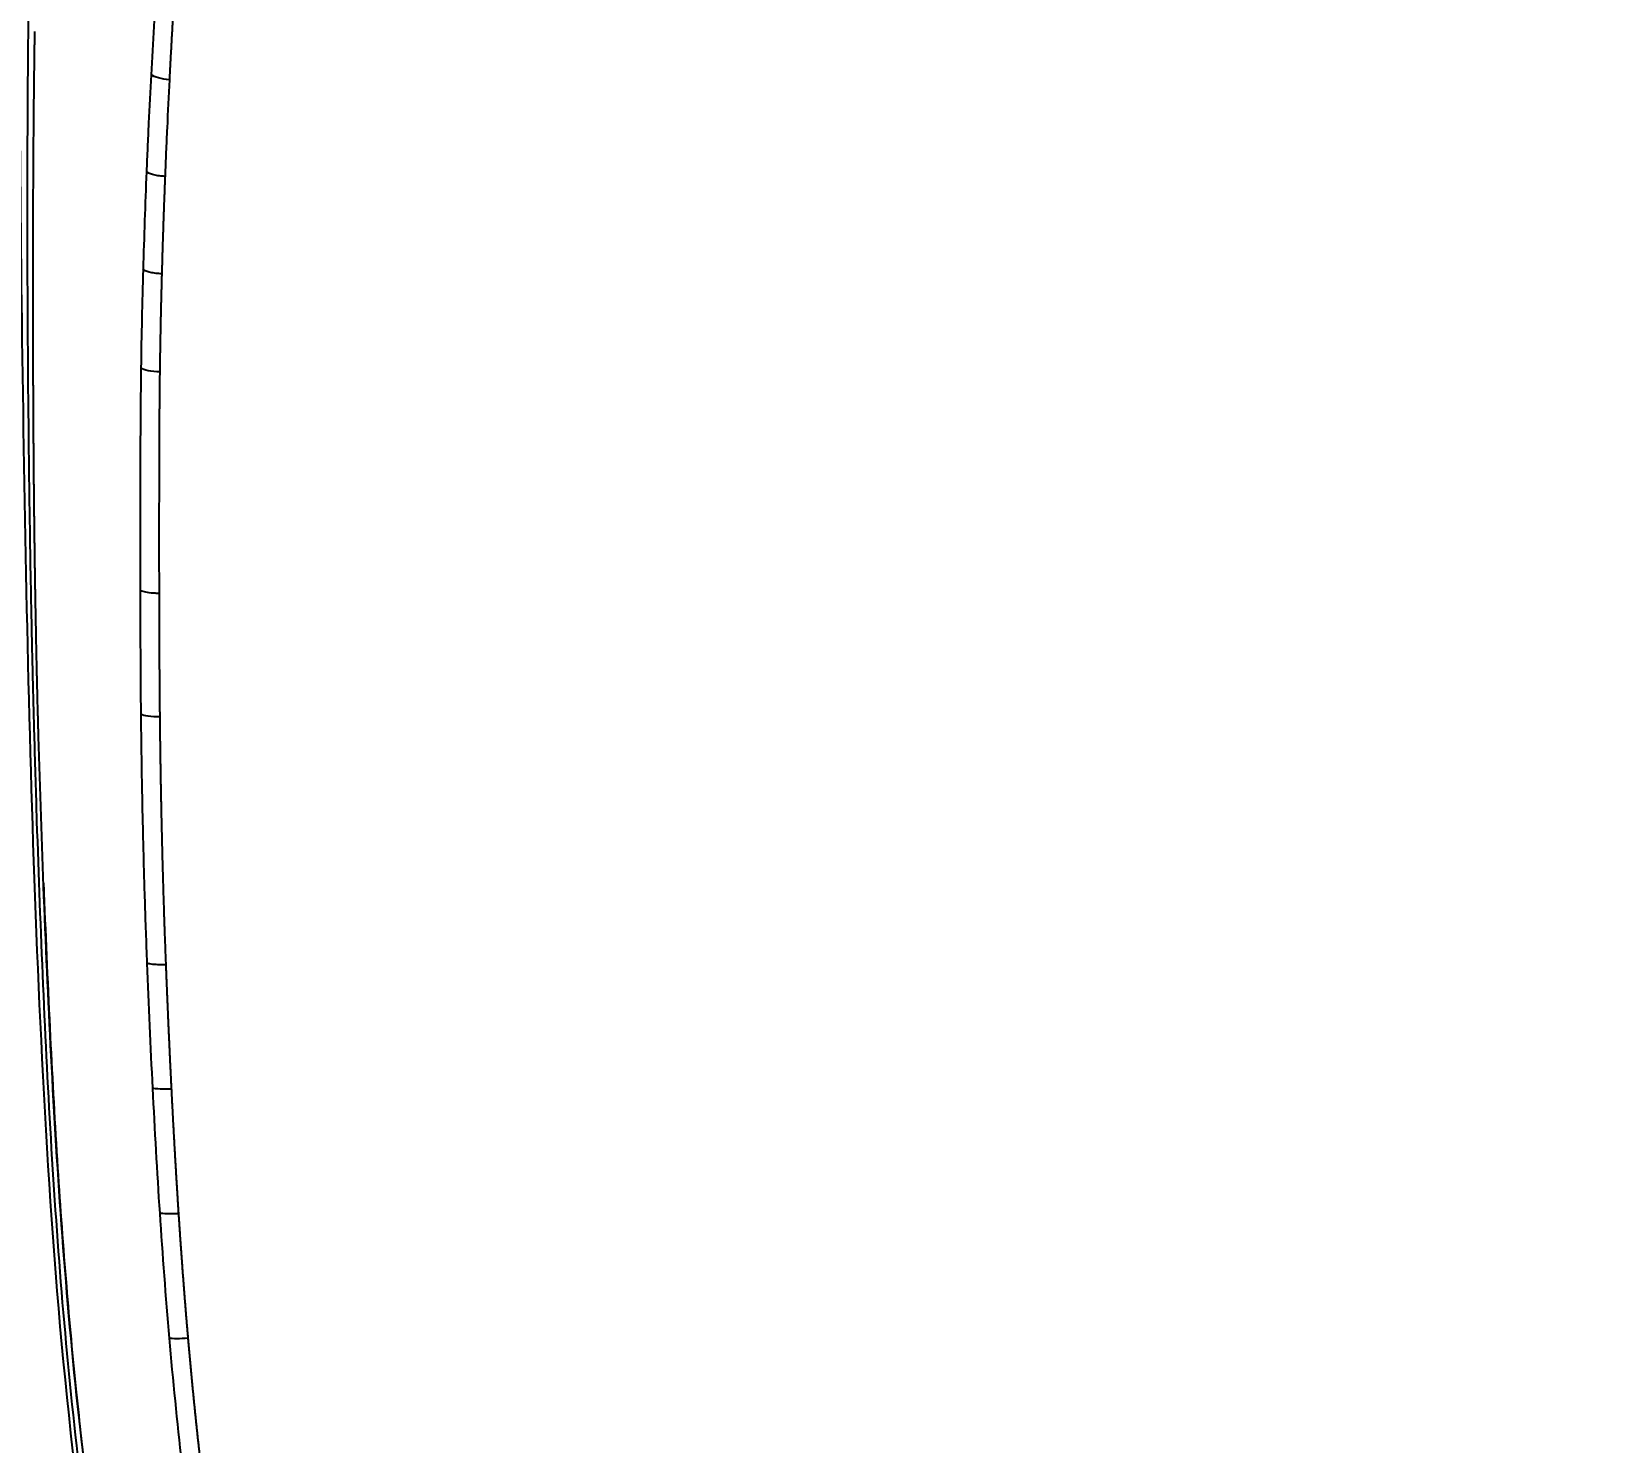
# Model space of a CAD drawing. Header units: millimetres. Extents: x 0 to 2520, y 0 to 1796.
# Drawn here: x 841.2 to 989.5, y 963.2 to 1096.3 of the extents above; entities that cross this region are included whole.
import ezdxf

# ---------------------------------------------------------------- set-up
doc = ezdxf.new("R2010")
doc.units = ezdxf.units.MM
doc.header["$LTSCALE"] = 50
doc.styles.add('style1', font='gbeitc.shx')
doc.styles.add('유형1', font='gbeitc.shx', dxfattribs={"height": 8})
doc.dimstyles.new('ISO-25', dxfattribs={"dimtxt": 2.5, "dimasz": 3, "dimexe": 1.25, "dimexo": 0.5, "dimgap": 1, "dimtad": 3, "dimtoh": 1, "dimdsep": 46, "dimtxsty": '유형1', "dimcen": 2.5, "dimclrd": 5, "dimclre": 5, "dimclrt": 5, "dimadec": 0, "dimazin": 0, "dimtfac": 1, "dimtmove": 0, "dimatfit": 3, "dimfxl": 1, "dimarcsym": 0})

# ---------------------------------------------------------------- blocks, each defined once
blk = doc.blocks.new('*D4')
at = {"color": 2, "linetype": 'Continuous', "lineweight": -2}
for p, q in [((766.88, 1089.08), (766.88, 1306.61)), ((1212.1, 1085.21), (1212.1, 1306.61)), ((778.88, 1304.11), (1200.1, 1304.11))]:
    blk.add_line(p, q, dxfattribs=at)
at = {"color": 2, "linetype": 'Continuous'}
for points in [[(778.88, 1306.11), (778.88, 1302.11), (766.88, 1304.11)], [(1200.1, 1306.11), (1200.1, 1302.11), (1212.1, 1304.11)]]:
    blk.add_solid(points, dxfattribs=at)
at = {"layer": 'Defpoints', "color": 0, "linetype": 'Continuous'}
for p in [(1212.1, 1304.11), (766.88, 1087.08), (1212.1, 1083.21)]:
    blk.add_point(p, dxfattribs=at)
at = {"color": 2, "linetype": 'Continuous', "insert": (989.49, 1313.11), "char_height": 16, "attachment_point": 5, "style": 'style1'}
blk.add_mtext('445.22', dxfattribs=at)

msp = doc.modelspace()

# ---------------------------------------------------------------- linework, layer by layer
at = {"color": 7, "linetype": 'Continuous'}
for points, knots in [([(841.065, 1109.522), (841.06, 1109.256), (841.048, 1108.568), (841.016, 1106.73), (840.993, 1105.347), (840.957, 1103.021), (840.936, 1101.609), (840.912, 1099.839), (840.908, 1099.485), (840.899, 1098.777), (840.894, 1098.422), (840.885, 1097.712), (840.881, 1097.356), (840.873, 1096.643), (840.869, 1096.287), (840.862, 1095.572), (840.858, 1095.214), (840.851, 1094.497), (840.848, 1094.139), (840.838, 1093.061), (840.832, 1092.34), (840.816, 1090.172), (840.807, 1088.72), (840.794, 1085.8), (840.789, 1084.333), (840.78, 1079.913), (840.783, 1076.941), (840.811, 1067.96), (840.858, 1061.887), (840.968, 1052.707), (841.012, 1049.635), (841.105, 1044.123), (841.164, 1041.04), (841.247, 1037.299), (841.292, 1035.369), (841.324, 1034.078), (841.357, 1032.788), (841.374, 1032.144), (841.409, 1030.854), (841.426, 1030.209), (841.516, 1026.985), (841.593, 1024.406), (841.845, 1016.668), (842.039, 1011.512), (842.491, 1001.201), (842.748, 996.045), (843.371, 985.744), (843.736, 980.595), (844.623, 970.312), (845.145, 965.178), (846.079, 957.493), (846.416, 954.934), (847.147, 949.826), (847.541, 947.276), (848.812, 939.64), (849.779, 934.569), (851.966, 924.481), (853.186, 919.466), (857.241, 904.525), (860.473, 894.705), (868.085, 875.517), (872.466, 866.149), (879.967, 852.605), (882.622, 848.176), (888.247, 839.522), (891.217, 835.297), (899.032, 825.024), (905.747, 817.16), (914.874, 808.054), (920.571, 802.816), (924.507, 799.487), (930.516, 794.62), (934.66, 791.544), (943.202, 785.771), (947.601, 783.073), (956.63, 778.095), (961.26, 775.814), (968.356, 772.742), (970.747, 771.776), (975.573, 769.964), (978.009, 769.117), (985.374, 766.763), (990.363, 765.438), (1005.492, 762.229), (1015.797, 761.112), (1026.109, 761.111)], [0, 0, 0, 0, 0.0024231, 0.0061591, 0.0127523, 0.0127523, 0.0230814, 0.0230814, 0.0256637, 0.0256637, 0.028246, 0.028246, 0.0308283, 0.0308283, 0.0334106, 0.0334106, 0.0359929, 0.0359929, 0.0385752, 0.0385752, 0.0437397, 0.0437397, 0.0540689, 0.0540689, 0.064398, 0.064398, 0.0850563, 0.0850563, 0.126373, 0.126373, 0.1470313, 0.1470313, 0.1633507, 0.1676896, 0.1720285, 0.1763674, 0.1763674, 0.1807063, 0.1807063, 0.1850452, 0.1850452, 0.2024009, 0.2024009, 0.2371122, 0.2371122, 0.2718234, 0.2718234, 0.3065347, 0.3065347, 0.341246, 0.341246, 0.3586016, 0.3586016, 0.3759573, 0.3759573, 0.4106686, 0.4106686, 0.4453798, 0.4453798, 0.5148024, 0.5148024, 0.584225, 0.584225, 0.6189362, 0.6189362, 0.6536475, 0.6536475, 0.705762, 0.7230701, 0.7403782, 0.7576863, 0.7576863, 0.7923026, 0.7923026, 0.8269188, 0.8269188, 0.861535, 0.861535, 0.8788432, 0.8788432, 0.8961513, 0.8961513, 0.9307675, 0.9307675, 1, 1, 1, 1]), ([(840.01, 1101.129), (840.067, 1083.036), (840.278, 1064.946), (840.981, 1028.769), (841.496, 1010.669), (843.58, 974.673), (845.266, 956.784), (851.736, 921.535), (856.417, 904.158), (866.269, 878.574), (870.04, 870.129), (878.458, 853.915), (883.125, 846.088), (893.476, 831.053), (899.201, 823.793), (911.54, 810.214), (918.12, 803.921), (932.133, 792.368), (939.564, 787.107), (955.379, 777.737), (963.7, 773.684), (980.74, 767.169), (989.522, 764.66), (1007.64, 761.223), (1016.857, 760.326), (1026.109, 760.326)], [0, 0, 0, 0, 0.125, 0.125, 0.25, 0.25, 0.375, 0.375, 0.5, 0.5, 0.5625, 0.5625, 0.625, 0.625, 0.6875, 0.6875, 0.75, 0.75, 0.8125, 0.8125, 0.875, 0.875, 0.9375, 0.9375, 1, 1, 1, 1]), ([(854.702, 1100.752), (854.696, 1100.644), (854.683, 1100.428), (854.663, 1100.106), (854.644, 1099.783), (854.624, 1099.462), (854.605, 1099.142), (854.586, 1098.822), (854.567, 1098.504), (854.549, 1098.186), (854.53, 1097.869), (854.512, 1097.553), (854.494, 1097.237), (854.476, 1096.923), (854.458, 1096.609), (854.44, 1096.296), (854.423, 1095.984), (854.405, 1095.673), (854.388, 1095.363), (854.371, 1095.053), (854.354, 1094.744), (854.337, 1094.437), (854.32, 1094.13), (854.304, 1093.824), (854.288, 1093.518), (854.271, 1093.214), (854.255, 1092.91), (854.24, 1092.608), (854.224, 1092.306), (854.208, 1092.005), (854.198, 1091.804), (854.193, 1091.704)], [0, 0, 0, 0, 0.0359152, 0.071728, 0.1074384, 0.1430465, 0.1785523, 0.2139558, 0.2492572, 0.2844565, 0.3195536, 0.3545486, 0.3894415, 0.4242322, 0.4589208, 0.4935073, 0.5279915, 0.5623735, 0.5966532, 0.6308305, 0.6649054, 0.6988778, 0.7327476, 0.7665148, 0.8001791, 0.8337405, 0.867199, 0.9005543, 0.9338063, 0.9669549, 1, 1, 1, 1]), ([(841.476, 1096.255), (841.474, 1096.155), (841.471, 1095.955), (841.467, 1095.655), (841.463, 1095.355), (841.458, 1095.054), (841.454, 1094.753), (841.45, 1094.455), (841.446, 1094.136), (841.441, 1093.777), (841.436, 1093.352), (841.43, 1092.862), (841.42, 1092.085), (841.408, 1091.029), (841.394, 1089.702), (841.381, 1088.335), (841.367, 1086.761), (841.353, 1084.988), (841.34, 1083.026), (841.33, 1081.052), (841.321, 1079.068), (841.316, 1077.183), (841.312, 1075.402), (841.31, 1073.731), (841.31, 1072.064), (841.311, 1070.399), (841.313, 1068.737), (841.316, 1067.466), (841.318, 1066.589), (841.32, 1066.108), (841.321, 1065.629), (841.323, 1065.154), (841.325, 1064.683), (841.326, 1064.216), (841.328, 1063.753), (841.33, 1063.293), (841.332, 1062.837), (841.334, 1062.384), (841.336, 1061.934), (841.338, 1061.487), (841.341, 1061.042), (841.343, 1060.601), (841.346, 1060.162), (841.348, 1059.725), (841.351, 1059.291), (841.353, 1058.859), (841.356, 1058.43), (841.359, 1058.003), (841.362, 1057.579), (841.364, 1057.297), (841.365, 1057.156)], [0, 0, 0, 0, 0.0079746, 0.0159486, 0.0239225, 0.0318964, 0.0398707, 0.0478451, 0.0556273, 0.0651294, 0.0763513, 0.089293, 0.1039544, 0.1377712, 0.1725478, 0.2082845, 0.2449819, 0.2956269, 0.3463631, 0.397189, 0.4481056, 0.4991125, 0.5417954, 0.5842602, 0.6264975, 0.6685732, 0.7105397, 0.7522981, 0.764492, 0.776594, 0.7885992, 0.8005032, 0.8123046, 0.824003, 0.8356001, 0.8471005, 0.858509, 0.8698302, 0.881068, 0.8922261, 0.9033081, 0.9143173, 0.925257, 0.93613, 0.9469389, 0.9576836, 0.9683629, 0.9789759, 0.9895218, 1, 1, 1, 1]), ([(853.779, 1082.588), (853.604, 1082.597), (853.331, 1082.622), (852.978, 1082.678), (852.727, 1082.732), (852.501, 1082.796), (852.24, 1082.89), (852.1, 1082.969), (852.032, 1083.021)], [0, 0, 0, 0, 0.2454807, 0.371234, 0.4969872, 0.6227404, 0.7484936, 1, 1, 1, 1]), ([(853.779, 1082.588), (853.775, 1082.488), (853.767, 1082.289), (853.756, 1081.991), (853.744, 1081.693), (853.733, 1081.395), (853.722, 1081.097), (853.711, 1080.799), (853.7, 1080.501), (853.689, 1080.204), (853.678, 1079.906), (853.667, 1079.609), (853.657, 1079.312), (853.647, 1079.015), (853.636, 1078.718), (853.626, 1078.422), (853.616, 1078.125), (853.606, 1077.829), (853.596, 1077.533), (853.587, 1077.237), (853.577, 1076.941), (853.568, 1076.645), (853.558, 1076.35), (853.549, 1076.055), (853.54, 1075.759), (853.531, 1075.464), (853.522, 1075.17), (853.514, 1074.875), (853.505, 1074.58), (853.497, 1074.286), (853.488, 1073.992), (853.48, 1073.698), (853.475, 1073.502), (853.472, 1073.404)], [0, 0, 0, 0, 0.0326266, 0.0652286, 0.0978061, 0.1303592, 0.1628878, 0.195392, 0.2278717, 0.2603269, 0.2927577, 0.325164, 0.3575458, 0.3899031, 0.422236, 0.4545443, 0.486828, 0.5190872, 0.5513218, 0.5835318, 0.6157171, 0.6478777, 0.6800136, 0.7121246, 0.7442108, 0.7762722, 0.8083086, 0.84032, 0.8723064, 0.9042676, 0.9362037, 0.9681145, 1, 1, 1, 1]), ([(853.472, 1073.404), (853.295, 1073.411), (853.018, 1073.432), (852.661, 1073.482), (852.407, 1073.531), (852.179, 1073.59), (851.917, 1073.677), (851.777, 1073.75), (851.711, 1073.799)], [0, 0, 0, 0, 0.2454721, 0.3712377, 0.4970034, 0.622769, 0.7485347, 1, 1, 1, 1]), ([(853.472, 1073.404), (853.469, 1073.299), (853.463, 1073.09), (853.455, 1072.776), (853.447, 1072.464), (853.438, 1072.153), (853.431, 1071.842), (853.423, 1071.533), (853.415, 1071.225), (853.408, 1070.918), (853.4, 1070.612), (853.393, 1070.306), (853.386, 1070.003), (853.379, 1069.7), (853.373, 1069.398), (853.366, 1069.097), (853.36, 1068.798), (853.354, 1068.499), (853.348, 1068.202), (853.342, 1067.906), (853.336, 1067.611), (853.33, 1067.317), (853.325, 1067.024), (853.32, 1066.732), (853.315, 1066.442), (853.31, 1066.153), (853.305, 1065.865), (853.3, 1065.578), (853.296, 1065.292), (853.292, 1065.007), (853.287, 1064.724), (853.284, 1064.442), (853.281, 1064.254), (853.28, 1064.16)], [0, 0, 0, 0, 0.0341265, 0.068134, 0.102022, 0.1357899, 0.1694372, 0.2029632, 0.2363675, 0.2696495, 0.3028086, 0.3358441, 0.3687556, 0.4015425, 0.4342041, 0.4667398, 0.4991492, 0.5314314, 0.5635861, 0.5956124, 0.6275099, 0.6592779, 0.6909158, 0.722423, 0.7537987, 0.7850425, 0.8161537, 0.8471316, 0.8779757, 0.9086852, 0.9392595, 0.969698, 1, 1, 1, 1]), ([(851.509, 1064.51), (851.484, 1062.769), (851.469, 1061.026), (851.454, 1058.41), (851.45, 1057.538), (851.444, 1055.793), (851.442, 1054.92), (851.438, 1053.173), (851.436, 1052.299), (851.433, 1050.55), (851.433, 1049.675), (851.432, 1047.048), (851.433, 1045.294), (851.436, 1043.539)], [0, 0, 0, 0, 0.25, 0.25, 0.375, 0.375, 0.5, 0.5, 0.625, 0.625, 0.75, 0.75, 1, 1, 1, 1]), ([(853.28, 1064.16), (852.917, 1064.169), (852.526, 1064.207), (851.884, 1064.334), (851.64, 1064.421), (851.509, 1064.51)], [0, 0, 0, 0, 0.5, 0.5, 1, 1, 1, 1]), ([(853.28, 1064.16), (853.278, 1064.068), (853.276, 1063.881), (853.273, 1063.599), (853.269, 1063.314), (853.266, 1063.025), (853.263, 1062.732), (853.26, 1062.436), (853.257, 1062.136), (853.254, 1061.832), (853.251, 1061.525), (853.248, 1061.214), (853.246, 1060.899), (853.244, 1060.58), (853.241, 1060.258), (853.239, 1059.931), (853.237, 1059.601), (853.234, 1059.007), (853.229, 1058.101), (853.224, 1056.836), (853.22, 1055.421), (853.217, 1054.187), (853.215, 1053.184), (853.214, 1052.464), (853.213, 1051.745), (853.212, 1051.029), (853.212, 1050.314), (853.211, 1049.6), (853.211, 1048.889), (853.211, 1048.179), (853.211, 1047.472), (853.211, 1046.766), (853.212, 1046.062), (853.213, 1045.36), (853.214, 1044.661), (853.215, 1043.963), (853.216, 1043.499), (853.216, 1043.267)], [0, 0, 0, 0, 0.0133863, 0.026943, 0.0406709, 0.0545708, 0.0686436, 0.08289, 0.0973109, 0.1119072, 0.1266797, 0.1416294, 0.1567571, 0.1720639, 0.1875505, 0.203218, 0.2190673, 0.2350995, 0.2887802, 0.349408, 0.4171306, 0.4921165, 0.5266493, 0.561093, 0.5954461, 0.6297069, 0.6638739, 0.6979453, 0.7319194, 0.7657946, 0.799569, 0.833241, 0.8668087, 0.9002703, 0.9336239, 0.9668678, 1, 1, 1, 1]), ([(841.365, 1057.156), (841.365, 1057.097), (841.366, 1056.98), (841.367, 1056.804), (841.369, 1056.628), (841.37, 1056.451), (841.371, 1056.274), (841.373, 1056.097), (841.374, 1055.92), (841.376, 1055.742), (841.377, 1055.564), (841.378, 1055.386), (841.38, 1055.208), (841.381, 1055.029), (841.383, 1054.851), (841.385, 1054.672), (841.386, 1054.492), (841.388, 1054.313), (841.389, 1054.133), (841.391, 1053.953), (841.393, 1053.773), (841.394, 1053.593), (841.396, 1053.412), (841.398, 1053.232), (841.399, 1053.051), (841.401, 1052.87), (841.403, 1052.688), (841.405, 1052.506), (841.407, 1052.325), (841.409, 1052.142), (841.41, 1051.96), (841.412, 1051.778), (841.414, 1051.595), (841.416, 1051.412), (841.418, 1051.229), (841.42, 1051.045), (841.422, 1050.861), (841.424, 1050.677), (841.426, 1050.493), (841.429, 1050.309), (841.431, 1050.124), (841.433, 1049.939), (841.435, 1049.754), (841.437, 1049.569), (841.44, 1049.383), (841.442, 1049.197), (841.444, 1049.011), (841.446, 1048.825), (841.449, 1048.638), (841.451, 1048.451), (841.454, 1048.264), (841.456, 1048.077), (841.459, 1047.89), (841.461, 1047.702), (841.464, 1047.514), (841.466, 1047.326), (841.469, 1047.138), (841.471, 1046.949), (841.474, 1046.76), (841.477, 1046.571), (841.479, 1046.382), (841.482, 1046.192), (841.485, 1046.003), (841.487, 1045.813), (841.49, 1045.622), (841.493, 1045.432), (841.496, 1045.241), (841.499, 1045.05), (841.502, 1044.859), (841.505, 1044.668), (841.508, 1044.476), (841.511, 1044.285), (841.514, 1044.093), (841.517, 1043.9), (841.52, 1043.708), (841.523, 1043.515), (841.531, 1043.034), (841.544, 1042.255), (841.563, 1041.165), (841.584, 1040.043), (841.607, 1038.889), (841.631, 1037.703), (841.651, 1036.777), (841.666, 1036.073), (841.678, 1035.552), (841.693, 1034.886), (841.712, 1034.074), (841.734, 1033.157), (841.756, 1032.275), (841.774, 1031.6), (841.786, 1031.138), (841.795, 1030.797), (841.805, 1030.456), (841.814, 1030.112), (841.821, 1029.883), (841.824, 1029.768)], [0, 0, 0, 0, 0.0064932, 0.0129943, 0.0195033, 0.02602, 0.0325446, 0.0390768, 0.0456167, 0.0521642, 0.0587191, 0.0652814, 0.0718511, 0.078428, 0.085012, 0.0916031, 0.0982012, 0.1048062, 0.1114179, 0.1180364, 0.1246616, 0.1312933, 0.1379316, 0.1445766, 0.1512284, 0.157887, 0.1645524, 0.1712249, 0.1779044, 0.184591, 0.1912848, 0.1979859, 0.2046943, 0.2114101, 0.2181335, 0.2248643, 0.2316025, 0.2383483, 0.2451015, 0.2518621, 0.2586302, 0.2654057, 0.2721886, 0.2789789, 0.2857766, 0.2925818, 0.2993942, 0.3062141, 0.3130413, 0.3198759, 0.3267178, 0.3335671, 0.3404237, 0.3472877, 0.354159, 0.3610376, 0.3679236, 0.3748169, 0.3817176, 0.3886256, 0.3955409, 0.4024635, 0.4093934, 0.4163306, 0.4232752, 0.4302271, 0.4371863, 0.4441528, 0.4511266, 0.4581077, 0.4650961, 0.4720918, 0.4790948, 0.4861051, 0.4931226, 0.5001474, 0.5071795, 0.5457211, 0.5854027, 0.6262298, 0.6682135, 0.7113532, 0.7556405, 0.7692352, 0.7881389, 0.8123473, 0.8418537, 0.8766772, 0.9122181, 0.9379346, 0.9502396, 0.9625975, 0.9750093, 0.9874763, 1, 1, 1, 1]), ([(853.216, 1043.267), (853.092, 1043.27), (852.708, 1043.278), (852.107, 1043.338), (851.646, 1043.441), (851.487, 1043.515), (851.436, 1043.539)], [0, 0, 0, 0, 0.1612074, 0.5000083, 0.837768, 1, 1, 1, 1]), ([(853.216, 1043.267), (853.216, 1043.14), (853.217, 1042.888), (853.218, 1042.512), (853.219, 1042.137), (853.22, 1041.766), (853.221, 1041.397), (853.222, 1041.03), (853.223, 1040.667), (853.224, 1040.305), (853.226, 1039.947), (853.227, 1039.591), (853.229, 1039.238), (853.23, 1038.888), (853.232, 1038.541), (853.233, 1038.196), (853.235, 1037.854), (853.237, 1037.515), (853.238, 1037.178), (853.24, 1036.845), (853.242, 1036.514), (853.244, 1036.187), (853.246, 1035.862), (853.248, 1035.54), (853.25, 1035.221), (853.253, 1034.905), (853.255, 1034.592), (853.257, 1034.282), (853.26, 1033.975), (853.262, 1033.671), (853.265, 1033.371), (853.267, 1033.073), (853.27, 1032.778), (853.273, 1032.487), (853.275, 1032.198), (853.278, 1031.913), (853.28, 1031.724), (853.281, 1031.63)], [0, 0, 0, 0, 0.0326617, 0.0650999, 0.0973131, 0.1292995, 0.1610576, 0.1925859, 0.2238828, 0.2549466, 0.2857758, 0.3163689, 0.3467243, 0.3768405, 0.4067158, 0.4363488, 0.4657379, 0.4948815, 0.5237782, 0.5524265, 0.5808248, 0.6089716, 0.6368654, 0.6645047, 0.6918882, 0.7190142, 0.7458813, 0.7724881, 0.7988332, 0.824915, 0.8507322, 0.8762834, 0.9015671, 0.9265821, 0.9513267, 0.9757998, 1, 1, 1, 1]), ([(853.281, 1031.63), (852.916, 1031.629), (852.523, 1031.65), (851.876, 1031.734), (851.63, 1031.797), (851.498, 1031.863)], [0, 0, 0, 0, 0.5, 0.5, 1, 1, 1, 1]), ([(853.281, 1031.63), (853.282, 1031.514), (853.285, 1031.284), (853.288, 1030.937), (853.292, 1030.591), (853.296, 1030.245), (853.301, 1029.899), (853.305, 1029.553), (853.309, 1029.207), (853.314, 1028.861), (853.319, 1028.516), (853.324, 1028.17), (853.329, 1027.824), (853.334, 1027.478), (853.339, 1027.132), (853.345, 1026.786), (853.35, 1026.441), (853.356, 1026.095), (853.362, 1025.749), (853.368, 1025.404), (853.374, 1025.058), (853.38, 1024.713), (853.387, 1024.367), (853.393, 1024.022), (853.4, 1023.677), (853.407, 1023.332), (853.414, 1022.986), (853.431, 1022.162), (853.46, 1020.862), (853.502, 1019.091), (853.548, 1017.335), (853.588, 1015.93), (853.62, 1014.871), (853.643, 1014.151), (853.666, 1013.427), (853.69, 1012.699), (853.715, 1011.968), (853.74, 1011.233), (853.767, 1010.494), (853.794, 1009.752), (853.822, 1009.006), (853.841, 1008.507), (853.851, 1008.258)], [0, 0, 0, 0, 0.0148505, 0.029699, 0.0445453, 0.0593895, 0.0742314, 0.089071, 0.103908, 0.1187426, 0.1335745, 0.1484037, 0.1632301, 0.1780535, 0.192874, 0.2076914, 0.2225056, 0.2373166, 0.2521241, 0.2669282, 0.2817288, 0.2965257, 0.3113188, 0.3261081, 0.3408934, 0.3556747, 0.3704519, 0.3852248, 0.4615942, 0.5373439, 0.6124456, 0.686871, 0.7175034, 0.7482844, 0.779215, 0.8102962, 0.8415289, 0.8729141, 0.9044528, 0.9361461, 0.9679948, 1, 1, 1, 1]), ([(841.824, 1029.768), (841.984, 1024.742), (842.314, 1014.36), (843.04, 998.302), (844.077, 981.543), (846.044, 960.073), (850.675, 929.468), (861.365, 891.077), (880.253, 850.654), (902.329, 820.858), (923.867, 800.298), (941.496, 787.146), (961.233, 775.967), (978.138, 769.352), (992.045, 765.578), (1002.006, 763.54), (1013.529, 761.972), (1021.755, 761.755), (1026.109, 761.64)], [0, 0, 0, 0, 0.0415967, 0.0859161, 0.1329577, 0.1804732, 0.2642143, 0.3887051, 0.5087012, 0.6314141, 0.6927753, 0.7545101, 0.8128427, 0.8799438, 0.9039651, 0.9319838, 0.9639944, 1, 1, 1, 1]), ([(842.326, 1015.953), (842.338, 1015.642), (842.523, 1010.813), (842.911, 1001.859), (843.597, 989.493), (844.409, 978.32), (845.332, 968.353), (846.314, 959.734), (847.309, 952.38), (848.31, 945.92), (849.375, 939.806), (850.557, 933.717), (852.69, 923.779), (856.225, 909.998), (861.885, 892.598), (868.802, 875.445), (876.471, 859.896), (884.64, 846.005), (893.021, 833.778), (902.121, 822.341), (911.75, 811.894), (919.837, 804.306), (926.006, 799.084), (930.313, 795.649), (935.12, 792.052), (940.78, 788.125), (947.483, 783.886), (955.315, 779.463), (964.38, 775.015), (974.721, 770.776), (985.263, 767.365), (995.733, 764.784), (1005.944, 762.981), (1014.813, 762.04), (1020.263, 761.811), (1022.064, 761.772)], [0, 0, 0, 0, 0.0027023, 0.0420273, 0.0779204, 0.1103892, 0.1394265, 0.1649511, 0.1858094, 0.2039504, 0.2217908, 0.2397661, 0.2578815, 0.3101628, 0.3633912, 0.4168635, 0.4708468, 0.513981, 0.5568745, 0.599632, 0.6409546, 0.6803041, 0.6959612, 0.7112252, 0.7281996, 0.7481551, 0.7711135, 0.7971324, 0.8263257, 0.8588507, 0.8942278, 0.9225635, 0.9525494, 0.9843342, 1, 1, 1, 1]), ([(853.851, 1008.258), (853.729, 1008.255), (853.349, 1008.247), (852.752, 1008.269), (852.289, 1008.328), (852.125, 1008.377), (852.072, 1008.393)], [0, 0, 0, 0, 0.1613322, 0.4999945, 0.8376816, 1, 1, 1, 1]), ([(853.851, 1008.258), (853.856, 1008.122), (853.867, 1007.851), (853.883, 1007.444), (853.899, 1007.037), (853.916, 1006.631), (853.932, 1006.224), (853.949, 1005.818), (853.966, 1005.412), (853.983, 1005.006), (854, 1004.6), (854.017, 1004.194), (854.035, 1003.789), (854.052, 1003.384), (854.07, 1002.978), (854.088, 1002.573), (854.106, 1002.169), (854.124, 1001.764), (854.142, 1001.36), (854.161, 1000.955), (854.179, 1000.551), (854.198, 1000.148), (854.217, 999.744), (854.236, 999.34), (854.255, 998.937), (854.275, 998.534), (854.294, 998.132), (854.314, 997.729), (854.334, 997.327), (854.354, 996.925), (854.367, 996.657), (854.374, 996.523)], [0, 0, 0, 0, 0.0347067, 0.0694005, 0.104081, 0.138748, 0.173401, 0.2080397, 0.2426638, 0.277273, 0.3118669, 0.3464452, 0.3810075, 0.4155535, 0.4500829, 0.4845952, 0.5190903, 0.5535676, 0.5880268, 0.6224677, 0.6568898, 0.6912928, 0.7256763, 0.7600399, 0.7943834, 0.8287064, 0.8630084, 0.8972891, 0.9315482, 0.9657853, 1, 1, 1, 1]), ([(854.374, 996.523), (854.381, 996.381), (854.395, 996.097), (854.417, 995.673), (854.438, 995.25), (854.46, 994.828), (854.482, 994.408), (854.504, 993.989), (854.527, 993.571), (854.549, 993.155), (854.572, 992.741), (854.594, 992.328), (854.617, 991.916), (854.64, 991.506), (854.663, 991.098), (854.686, 990.691), (854.709, 990.285), (854.732, 989.881), (854.756, 989.479), (854.78, 989.078), (854.803, 988.679), (854.827, 988.282), (854.851, 987.886), (854.875, 987.492), (854.9, 987.099), (854.924, 986.708), (854.948, 986.318), (854.973, 985.931), (854.998, 985.545), (855.023, 985.16), (855.039, 984.904), (855.048, 984.777)], [0, 0, 0, 0, 0.0362781, 0.0724368, 0.1084751, 0.1443921, 0.1801867, 0.215858, 0.251405, 0.2868266, 0.322122, 0.35729, 0.3923297, 0.4272399, 0.4620196, 0.4966679, 0.5311836, 0.5655656, 0.5998131, 0.6339249, 0.6679001, 0.7017382, 0.7354384, 0.7690002, 0.8024228, 0.8357057, 0.8688482, 0.9018495, 0.934709, 0.9674261, 1, 1, 1, 1]), ([(855.048, 984.777), (855.055, 984.661), (855.071, 984.429), (855.094, 984.082), (855.117, 983.735), (855.14, 983.389), (855.164, 983.043), (855.187, 982.699), (855.211, 982.355), (855.235, 982.012), (855.259, 981.669), (855.283, 981.328), (855.308, 980.987), (855.332, 980.647), (855.357, 980.307), (855.382, 979.968), (855.407, 979.63), (855.432, 979.293), (855.457, 978.957), (855.483, 978.621), (855.508, 978.286), (855.534, 977.952), (855.56, 977.618), (855.586, 977.285), (855.612, 976.954), (855.639, 976.622), (855.665, 976.292), (855.692, 975.962), (855.718, 975.634), (855.745, 975.306), (855.772, 974.978), (855.8, 974.652), (855.827, 974.326), (855.855, 974.002), (855.882, 973.678), (855.91, 973.354), (855.929, 973.139), (855.938, 973.032)], [0, 0, 0, 0, 0.0296438, 0.0592269, 0.0887492, 0.1182104, 0.1476104, 0.176949, 0.206226, 0.2354413, 0.2645946, 0.2936858, 0.3227145, 0.3516807, 0.380584, 0.4094242, 0.438201, 0.4669142, 0.4955636, 0.5241488, 0.5526695, 0.5811256, 0.6095167, 0.6378425, 0.6661028, 0.6942972, 0.7224255, 0.7504873, 0.7784823, 0.8064102, 0.8342707, 0.8620635, 0.8897882, 0.9174446, 0.9450322, 0.9725508, 1, 1, 1, 1]), ([(855.938, 973.032), (855.948, 972.917), (855.968, 972.688), (855.999, 972.345), (856.029, 972.003), (856.06, 971.66), (856.091, 971.319), (856.122, 970.977), (856.153, 970.637), (856.185, 970.296), (856.217, 969.957), (856.249, 969.617), (856.281, 969.279), (856.313, 968.94), (856.346, 968.603), (856.379, 968.265), (856.412, 967.929), (856.445, 967.592), (856.478, 967.256), (856.512, 966.921), (856.546, 966.587), (856.58, 966.252), (856.614, 965.919), (856.648, 965.586), (856.683, 965.253), (856.718, 964.921), (856.753, 964.589), (856.788, 964.258), (856.824, 963.928), (856.859, 963.598), (856.895, 963.269), (856.931, 962.94), (856.968, 962.612), (857.004, 962.284), (857.041, 961.957), (857.078, 961.631), (857.103, 961.413), (857.115, 961.305)], [0, 0, 0, 0, 0.0292829, 0.0585266, 0.0877308, 0.1168953, 0.14602, 0.1751045, 0.2041488, 0.2331525, 0.2621154, 0.2910373, 0.3199179, 0.3487571, 0.3775545, 0.4063099, 0.4350231, 0.4636939, 0.4923218, 0.5209068, 0.5494485, 0.5779466, 0.6064009, 0.6348111, 0.6631769, 0.6914981, 0.7197743, 0.7480053, 0.7761908, 0.8043305, 0.832424, 0.8604712, 0.8884716, 0.916425, 0.9443311, 0.9721895, 1, 1, 1, 1])]:
    msp.add_open_spline(points, degree=3, knots=knots, dxfattribs=at)
for points in [[(852.99, 1101.246), (852.8, 1098.234), (852.623, 1095.209), (852.462, 1092.17)], [(852.462, 1092.17), (852.382, 1090.652), (852.305, 1089.13), (852.234, 1087.605)], [(854.193, 1091.704), (853.49, 1091.748), (852.738, 1091.951), (852.462, 1092.17)], [(854.193, 1091.704), (854.119, 1090.188), (854.046, 1088.671), (853.973, 1087.154)], [(852.234, 1087.605), (852.198, 1086.842), (852.163, 1086.079), (852.129, 1085.315)], [(853.973, 1087.154), (853.939, 1086.399), (853.906, 1085.638), (853.872, 1084.873)], [(852.129, 1085.315), (852.096, 1084.551), (852.063, 1083.786), (852.032, 1083.021)], [(853.872, 1084.873), (853.841, 1084.116), (853.81, 1083.355), (853.779, 1082.588)], [(852.032, 1083.021), (851.907, 1079.959), (851.799, 1076.884), (851.711, 1073.799)], [(851.711, 1073.799), (851.623, 1070.714), (851.553, 1067.618), (851.509, 1064.51)], [(851.436, 1043.539), (851.443, 1039.658), (851.458, 1035.765), (851.498, 1031.863)], [(851.498, 1031.863), (851.518, 1029.913), (851.544, 1027.961), (851.578, 1026.007)], [(851.578, 1026.007), (851.595, 1025.031), (851.613, 1024.054), (851.633, 1023.077)], [(851.633, 1023.077), (851.654, 1022.1), (851.676, 1021.122), (851.699, 1020.144)], [(851.699, 1020.144), (851.747, 1018.188), (851.801, 1016.231), (851.863, 1014.272)], [(851.863, 1014.272), (851.925, 1012.313), (851.995, 1010.354), (852.072, 1008.393)], [(852.072, 1008.393), (852.225, 1004.473), (852.4, 1000.547), (852.598, 996.619)], [(852.598, 996.619), (852.796, 992.693), (853.017, 988.763), (853.276, 984.83)], [(854.374, 996.523), (853.656, 996.491), (852.876, 996.534), (852.598, 996.619)], [(853.276, 984.83), (853.534, 980.899), (853.828, 976.966), (854.172, 973.033)], [(855.048, 984.777), (854.335, 984.734), (853.559, 984.757), (853.276, 984.83)], [(854.172, 973.033), (854.515, 969.102), (854.906, 965.172), (855.355, 961.244)], [(855.938, 973.032), (855.231, 972.974), (854.459, 972.974), (854.172, 973.033)]]:
    msp.add_open_spline(points, degree=3, dxfattribs=at)

# ---------------------------------------------------------------- dimensions: what is measured, and where the dimension line sits
dim = msp.add_linear_dim(base=(1212.102, 1304.111), p1=(766.879, 1087.075), p2=(1212.102, 1083.212), dimstyle='ISO-25', override={"dimtxt": 16, "dimasz": 12, "dimexe": 2.5, "dimexo": 2, "dimtoh": 0, "dimtxsty": 'style1', "dimcen": -1, "dimclrd": 2, "dimclre": 2, "dimclrt": 2}, dxfattribs=at)
dim.commit()
dim.dimension.update_dxf_attribs({"geometry": '*D4', "text_midpoint": (989.49, 1313.111)})

doc.saveas('drawing.dxf')
